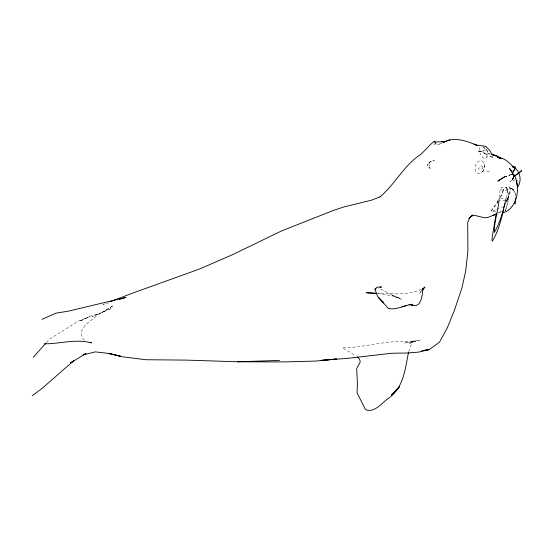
<?xml version="1.0" encoding="UTF-8"?>
<svg xmlns="http://www.w3.org/2000/svg" width="550" height="550" viewBox="0 0 550 550"><rect width="100%" height="100%" fill="white"/><g stroke="black" fill="none" stroke-linecap="round" stroke-linejoin="round"><path stroke-width="0.41" stroke-dasharray="2.75 2.06" d="M497.413 203.136L497.777 199.849M499.269 197.622L500.28 188.499L501.38 187.55L504.226 187.323L506.873 188.011L507.698 189.138L506.241 197.587M500.514 197.574L503.669 189.386L500.246 197.546M503.573 189.853L503.731 189.255L503.332 189.86M408.657 351.643L412.431 341.509L420.599 339.845L412.431 341.509L409.447 343.846L414.755 340.746L404.381 343.028L415.731 341.495L397.485 341.557C378.991 342.313 360.731 347.793 342.286 347.744L356.173 355.946M506.199 187.577C510.345 194.714 508.358 203.727 505.23 210.897C507.911 203.603 510.022 194.769 505.986 187.77L506.433 188.059L505.986 187.77M505.23 210.897L505.814 209.495M506.619 201.272L508.124 197.938M486.839 157.142L487.341 156.028M505.938 202.503L507.925 198.22L506.791 200.674C508.42 196.343 511.803 189.633 508.915 186.079C512.579 189.186 508.496 196.625 506.921 200.613M498.321 201.004L490.902 211.269M498.568 201.046L490.937 211.303M505.993 176.357L506.248 176.591C507.038 177.836 505.794 175.209 506.529 176.447L506.571 176.859L506.529 176.447M421.362 291.06L419.217 293.535L421.307 291.184M46.448 342.602L49.995 338.882L77.729 321.413L89.396 316.759L79.681 321.289L90.372 316.161L100.348 313.376L92.008 316.656L111.733 308.241L101.709 312.558L113.493 305.525L98.759 314.38L85.8 324.376L80.795 331.87L81.599 336.497L84.528 340.629M501.744 210.753L497.454 213.888M507.698 189.138L506.598 190.211L503.841 190.279L501.091 189.729L500.28 188.499M482.281 171.978C484.921 169.799 485.43 165.894 483.904 162.917M511.809 180.317L510.111 181.472L515.13 179.85M505.251 199.836L503.972 200.661L499.847 200.324M434.308 144.705L437.223 143.014M482.934 150.762L484.385 149.978L486.255 151.889M495.344 209.949L491.975 211.695L494.787 211.234L497.365 211.977M442.035 142.966L437.504 144.953L442.069 142.959M421.554 289.259C408.066 295.488 392.342 293.762 377.809 293.363M509.259 175.216L510.228 174.907L508.853 175.285L511.885 174.233M496.753 209.399L500.266 207.426L502.391 206.91M104.631 303.827L103.104 304.391L109.67 302.418M508.894 175.141L511.789 174.515M500.576 198.261L504.604 198.894M486.64 171.813L489.376 171.799M377.712 293.549L392.858 295.866L399.747 298.066L391.957 295.653L401.974 299.613L378.455 288.083M515.439 196.35C515.501 193.16 514.223 189.372 510.703 188.705L512.146 188.87M487.816 153.697L491.136 154.323L487.836 153.519M498.19 212.149L502.308 213.015M515.549 194.102L513.769 189.901L512.243 188.897L510.895 188.499L513.604 190.169L510.703 188.705M510.895 188.499L512.243 188.897M433.854 143.674L434.644 144.038M482.206 151.154L483.429 151.731M483.251 146.933L485.279 148.06M508.867 186.244L509.08 186.051M517.344 180.627L518.196 181.438M487.066 155.705A6.524 3.156 66.3 0 1 484.254 158.379A6.524 3.156 66.3 0 1 479.937 152.879M479.325 150.37A6.524 3.156 66.3 0 1 480.968 146.369M483.292 147.29A6.524 3.156 66.3 0 1 485.561 150.184M429.241 162.346L428.608 166.574L428.752 167.303L430.231 168.499L429.268 167.496L430.018 168.176L429.241 162.346L432.967 160.332L434.493 160.421L430.444 161.569L427.054 165.543L429.241 162.346M483.141 167.172L482.309 168.603L481.016 169.297L479.366 169.434L478.232 168.472L481.518 165.763L483.141 167.172M482.694 171.511A6.524 4.647 -75.7 0 0 481.669 160.847A6.524 4.647 -75.7 0 0 475.069 168.919A6.524 4.647 -75.7 0 0 482.694 171.511"/><path stroke-width="0.82" d="M515.35 200.365L515.426 198.729M515.604 200.138L515.735 197.842M499.18 198.454C498.541 209.825 494.092 221.196 494.312 232.451C500.28 222.228 503.511 210.045 506.096 198.426M496.127 213.792L492.319 236.534L491.899 240.013L492.319 241.175C498.087 231.901 500.995 220.536 503.518 209.859M514.889 203.748L515.439 200.447M514.979 203.699L515.13 202.991M408.478 352.467C405.144 369.174 403.528 388.238 388.066 398.612C381.755 402.937 375.237 412.383 366.465 410.053L365.2 409.028L357.067 392.796L357.397 383.529L356.682 368.589L360.154 362.141L360.037 360.525L359.129 358.744L357.335 356.826M503.669 207.845L504.948 203.803L504.453 205.239M515.639 167.578L513.019 172.432M513.067 178.606L513.968 176.076L513.783 175.051M512.861 178.984L512.394 179.637L513.439 177.382L513.521 175.003M514.903 168.692L512.717 172.356M512.394 179.637L512.82 178.915M33.234 357.314L45.849 343.221M421.898 290.441L422.978 289.204C421.864 297.399 421.053 309.492 409.674 304.446M422.868 289.417L424.937 286.976L422.847 288.977M379.94 196.982C395.051 184.36 403.734 165.481 420.516 154.55C425.411 150.301 429.502 144.932 434.466 141.075L435.696 143.412M515.116 175.484L521.723 170.576M514.436 176.413L521.654 170.83M380.057 287.382L381.618 286.942L377.08 287.189L374.928 288.998L377.438 296.134L388.279 308.399C396.282 310.386 404.305 305.133 412.252 304.288L409.035 304.659L412.967 304.776L409.764 304.397M422.854 289.114L423.913 288.241L422.338 288.922M374.99 289.582L376.069 288.702M32.319 395.663L42.281 388.224L73.686 360.786L70.496 362.986L85.986 353.513L83.703 354.578M514.415 167.001L514.009 167.289L515.295 166.657M505.285 176.275L497.805 181.136L505.182 176.522M41.938 319.378L55.894 313.156L67.966 311.238L125.964 297.399L119.446 299.406M443.547 142.299C454.094 136.517 466.881 140.807 477.029 145.523L474.066 144.121L477.063 145.124L485.808 146.348L489.926 150.611L491.246 153.395L494.381 155.616L492.312 154.605M443.589 142.292L449.9 139.728M492.539 215.593L496.176 214.081L488.098 217.381L484.694 217.779L474.636 215.366L471.501 215.978L468.909 218.508L472.773 215.043L469.954 217.353L467.679 222.434L467.906 251.048L465.74 270.724L461.938 287.966L454.493 310.069L447.404 327.642L439.498 342.176L429.089 349.697L421.761 350.879M380.497 196.653L371.745 200.117L343.049 207.171L332.654 210.726L281.291 231.055L232.437 254.739L199.327 269.101L131.134 293.652L110.729 301.551M401.899 306.845L405.914 305.766M502.308 213.015C517.509 209.275 521.324 186.34 513.673 174.267M82.94 354.936L95.301 351.883L107.298 353.251L120.663 356.269L108.955 353.402L122.368 356.771L145.819 359.734L186.278 360.106L237.641 361.783L279.565 360.422M495.701 214.28L496.87 214.019M424.071 350.405L429.619 349.394L418.488 352.144L406.656 353.018L391.552 353.258L347.607 358.353L321.214 360.388M441.76 141.79L446.064 141.591L434.713 141.983M480.143 151.36L478.768 151.491L481.58 151.209M321.179 360.367L336.662 358.978L315.638 361.075L284.453 361.914L237.641 361.783M44.206 343.812C60.067 343.929 75.811 338.58 91.527 342.904L89.973 342.403M376.152 293.267L366.19 292.717L376.888 293.487M511.789 174.515L512.923 174.597M511.885 174.233L513.026 174.336M491.941 154.522L496.774 155.753L501.813 158.709M501.703 158.675L498.974 157.871C506.027 158.111 510.4 164.457 515.343 168.596M410.266 304.349L412.521 305.03L410.176 304.329M491.906 154.571L496.547 156.076L492.326 154.522M490.181 156.386L492.704 157.286M501.641 158.599L497.172 156.922L500.974 158.565M487.142 154.55L484.578 153.464L483.622 152.508M513.604 167.365L512.119 166.512C520.025 169.331 522.473 180.751 517.536 187.137L516.237 180.606M512.243 172.184L509.479 168.362L513.191 174.302M486.447 149.449L487.589 151.986M399.472 386.698L391.442 395.051L399.472 386.698M383.625 302.782L378.819 297.921L383.625 302.782"/></g></svg>
